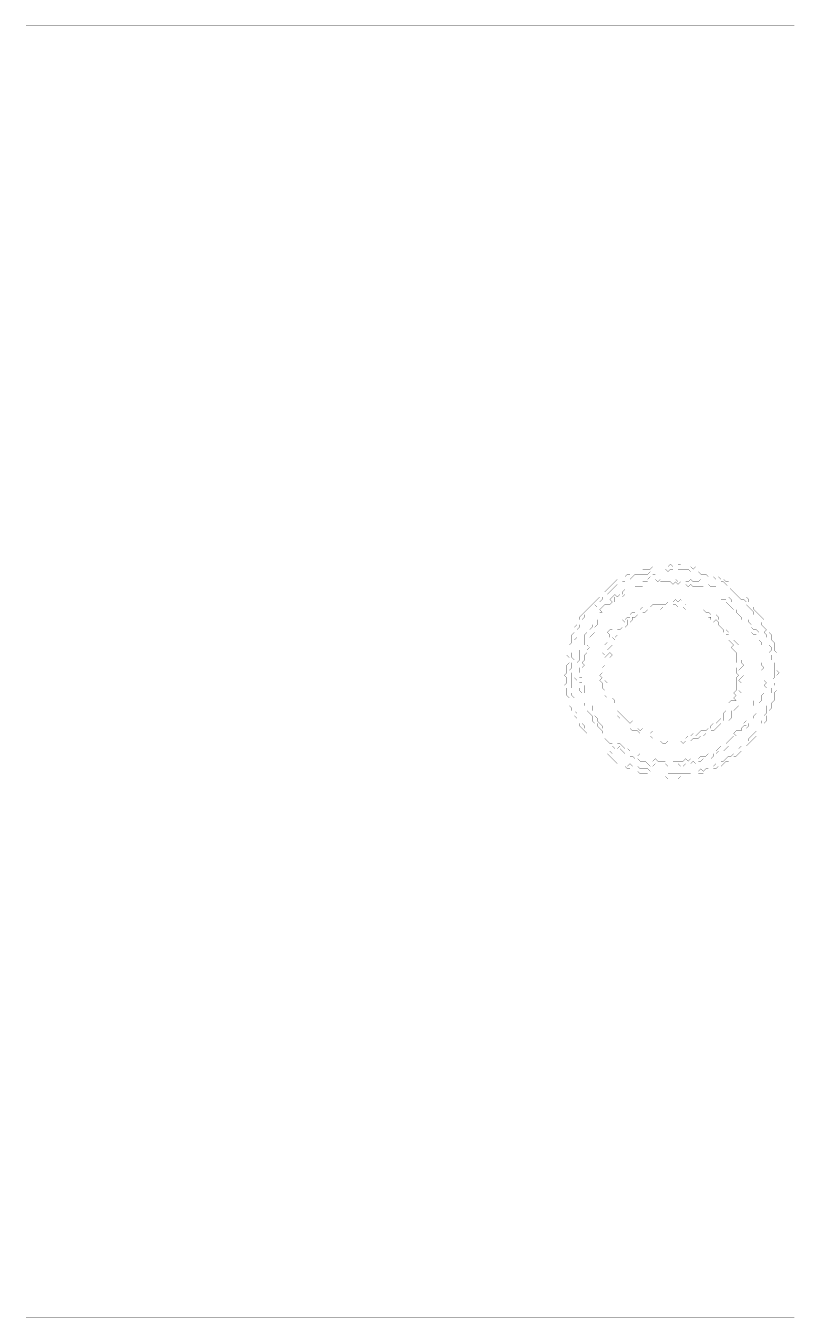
# Model space of a CAD drawing. Header units: metres. Extents: x 0 to 5016, y -5016 to 0.
# Drawn here: x 0 to 2976, y -5016 to 0 of the extents above; entities that cross this region are included whole.
import ezdxf

# ---------------------------------------------------------------- set-up
doc = ezdxf.new("R2010")
doc.units = ezdxf.units.M
for name, color, linetype in [('conductor', 1, 'Continuous'), ('dielectric', 8, 'Continuous'), ('substrate', 5, 'Continuous')]:
    doc.layers.add(name, color=color, linetype=linetype)

msp = doc.modelspace()

# ---------------------------------------------------------------- linework, layer by layer
at = {"layer": 'conductor', "const_width": 0.5}
for points in [[(2483.6, -2110.5), (2473.7, -2120.3), (2463.9, -2120.3), (2454.1, -2120.3), (2444.3, -2130.2), (2434.5, -2130.2), (2424.7, -2120.3), (2414.8, -2130.2), (2405, -2130.2), (2395.2, -2130.2), (2385.4, -2130.2), (2375.6, -2130.2), (2365.8, -2130.2), (2355.9, -2140), (2346.1, -2149.8), (2336.3, -2149.8), (2326.5, -2159.6), (2316.7, -2159.6), (2306.9, -2169.4), (2297, -2169.4), (2287.2, -2179.2), (2277.4, -2189.1), (2267.6, -2198.9), (2257.8, -2208.7), (2248, -2208.7), (2238.1, -2218.5), (2238.1, -2228.3), (2228.3, -2238.1), (2218.5, -2238.1), (2208.7, -2248), (2218.5, -2257.8), (2208.7, -2267.6), (2198.9, -2267.6), (2189.1, -2267.6), (2179.2, -2277.4), (2169.4, -2287.2), (2169.4, -2297), (2159.6, -2306.9), (2159.6, -2316.7), (2149.8, -2326.5), (2149.8, -2336.3), (2140, -2346.1), (2140, -2355.9), (2140, -2365.8), (2140, -2375.6), (2130.2, -2385.4), (2130.2, -2395.2), (2130.2, -2405), (2130.2, -2414.8), (2130.2, -2424.7), (2120.3, -2434.5), (2120.3, -2444.3), (2120.3, -2454.1), (2130.2, -2463.9), (2120.3, -2473.7), (2120.3, -2483.6), (2120.3, -2493.4), (2110.5, -2503.2), (2120.3, -2513), (2120.3, -2522.8), (2120.3, -2532.6), (2120.3, -2542.4), (2120.3, -2552.3), (2120.3, -2562.1), (2120.3, -2571.9), (2110.5, -2581.7), (2120.3, -2591.5), (2120.3, -2601.3), (2130.2, -2611.2), (2130.2, -2621), (2130.2, -2630.8), (2130.2, -2640.6), (2130.2, -2650.4), (2130.2, -2660.2), (2140, -2670.1), (2140, -2679.9), (2149.8, -2689.7), (2159.6, -2699.5), (2159.6, -2709.3), (2169.4, -2719.1), (2169.4, -2729), (2179.2, -2738.8), (2189.1, -2748.6), (2198.9, -2758.4), (2208.7, -2768.2), (2218.5, -2778), (2228.3, -2787.9), (2228.3, -2797.7), (2238.1, -2797.7), (2248, -2807.5), (2257.8, -2817.3), (2267.6, -2817.3), (2277.4, -2827.1), (2287.2, -2827.1), (2297, -2836.9), (2297, -2846.8), (2306.9, -2846.8), (2316.7, -2856.6), (2326.5, -2866.4), (2336.3, -2876.2), (2346.1, -2866.4), (2355.9, -2876.2), (2365.8, -2876.2), (2375.6, -2876.2), (2385.4, -2886), (2395.2, -2886), (2405, -2886), (2414.8, -2886), (2424.7, -2895.8), (2434.5, -2895.8), (2444.3, -2895.8), (2454.1, -2895.8), (2463.9, -2895.8), (2473.7, -2895.8), (2483.6, -2895.8), (2493.4, -2905.7), (2503.2, -2905.7), (2513, -2905.7), (2522.8, -2905.7), (2532.6, -2905.7), (2542.4, -2905.7), (2552.3, -2905.7), (2562.1, -2905.7), (2571.9, -2905.7), (2581.7, -2905.7), (2591.5, -2895.8), (2601.3, -2895.8), (2611.2, -2895.8), (2621, -2886), (2630.8, -2895.8), (2640.6, -2886), (2650.4, -2886), (2660.2, -2876.2), (2670.1, -2876.2), (2679.9, -2866.4), (2689.7, -2866.4), (2699.5, -2856.6), (2709.3, -2856.6), (2719.1, -2846.8), (2729, -2836.9), (2738.8, -2836.9), (2748.6, -2827.1), (2758.4, -2827.1), (2768.2, -2817.3), (2768.2, -2807.5), (2778, -2797.7), (2787.9, -2797.7), (2797.7, -2787.9), (2807.5, -2778), (2807.5, -2768.2), (2817.3, -2758.4), (2827.1, -2748.6), (2836.9, -2738.8), (2836.9, -2729), (2846.8, -2719.1), (2856.6, -2709.3), (2856.6, -2699.5), (2866.4, -2689.7), (2866.4, -2679.9), (2876.2, -2670.1), (2876.2, -2660.2), (2876.2, -2650.4), (2876.2, -2640.6), (2886, -2630.8), (2886, -2621), (2886, -2611.2), (2886, -2601.3), (2895.8, -2591.5), (2895.8, -2581.7), (2895.8, -2571.9), (2905.7, -2562.1), (2905.7, -2552.3), (2895.8, -2542.4), (2905.7, -2532.6), (2905.7, -2522.8), (2905.7, -2513), (2905.7, -2503.2), (2905.7, -2493.4), (2905.7, -2483.6), (2905.7, -2473.7), (2895.8, -2463.9), (2895.8, -2454.1), (2895.8, -2444.3), (2886, -2434.5), (2895.8, -2424.7), (2895.8, -2414.8), (2886, -2405), (2886, -2395.2), (2886, -2385.4), (2876.2, -2375.6), (2876.2, -2365.8), (2866.4, -2355.9), (2876.2, -2346.1), (2866.4, -2336.3), (2856.6, -2326.5), (2856.6, -2316.7), (2846.8, -2306.9), (2836.9, -2297), (2827.1, -2287.2), (2827.1, -2277.4), (2817.3, -2267.6), (2807.5, -2257.8), (2797.7, -2248), (2797.7, -2238.1), (2787.9, -2228.3), (2778, -2228.3), (2768.2, -2218.5), (2758.4, -2208.7), (2748.6, -2198.9), (2738.8, -2189.1), (2729, -2179.2), (2719.1, -2169.4), (2709.3, -2159.6), (2699.5, -2159.6), (2689.7, -2149.8), (2679.9, -2149.8), (2670.1, -2140), (2660.2, -2140), (2650.4, -2140), (2640.6, -2130.2), (2630.8, -2130.2), (2621, -2130.2), (2611.2, -2120.3), (2601.3, -2120.3), (2591.5, -2120.3), (2581.7, -2120.3), (2571.9, -2110.5), (2562.1, -2110.5), (2552.3, -2110.5), (2542.4, -2110.5), (2532.6, -2110.5), (2522.8, -2120.3), (2513, -2110.5), (2503.2, -2110.5), (2493.4, -2120.3)], [(2414.8, -2149.8), (2424.7, -2140), (2434.5, -2149.8), (2444.3, -2149.8), (2454.1, -2159.6), (2463.9, -2149.8), (2473.7, -2149.8), (2483.6, -2149.8), (2493.4, -2149.8), (2503.2, -2149.8), (2513, -2149.8), (2522.8, -2149.8), (2532.6, -2159.6), (2542.4, -2149.8), (2552.3, -2149.8), (2562.1, -2159.6), (2571.9, -2159.6), (2581.7, -2149.8), (2591.5, -2159.6), (2601.3, -2159.6), (2611.2, -2159.6), (2621, -2149.8), (2630.8, -2159.6), (2630.8, -2169.4), (2640.6, -2169.4), (2650.4, -2169.4), (2660.2, -2179.2), (2670.1, -2179.2), (2679.9, -2179.2), (2689.7, -2189.1), (2699.5, -2198.9), (2699.5, -2208.7), (2709.3, -2208.7), (2719.1, -2218.5), (2729, -2218.5), (2738.8, -2228.3), (2738.8, -2238.1), (2748.6, -2248), (2758.4, -2257.8), (2768.2, -2267.6), (2778, -2277.4), (2787.9, -2287.2), (2797.7, -2297), (2807.5, -2306.9), (2807.5, -2316.7), (2817.3, -2326.5), (2817.3, -2336.3), (2827.1, -2346.1), (2836.9, -2346.1), (2846.8, -2355.9), (2846.8, -2365.8), (2846.8, -2375.6), (2846.8, -2385.4), (2856.6, -2395.2), (2856.6, -2405), (2866.4, -2414.8), (2866.4, -2424.7), (2866.4, -2434.5), (2866.4, -2444.3), (2866.4, -2454.1), (2866.4, -2463.9), (2856.6, -2473.7), (2856.6, -2483.6), (2866.4, -2493.4), (2856.6, -2503.2), (2866.4, -2513), (2866.4, -2522.8), (2866.4, -2532.6), (2866.4, -2542.4), (2876.2, -2552.3), (2866.4, -2562.1), (2876.2, -2571.9), (2866.4, -2581.7), (2866.4, -2591.5), (2856.6, -2601.3), (2856.6, -2611.2), (2856.6, -2621), (2846.8, -2630.8), (2846.8, -2640.6), (2836.9, -2650.4), (2836.9, -2660.2), (2836.9, -2670.1), (2827.1, -2679.9), (2827.1, -2689.7), (2817.3, -2699.5), (2807.5, -2709.3), (2807.5, -2719.1), (2797.7, -2729), (2797.7, -2738.8), (2787.9, -2748.6), (2778, -2758.4), (2768.2, -2758.4), (2768.2, -2768.2), (2758.4, -2778), (2748.6, -2787.9), (2738.8, -2797.7), (2729, -2797.7), (2719.1, -2807.5), (2709.3, -2817.3), (2699.5, -2817.3), (2689.7, -2817.3), (2679.9, -2827.1), (2670.1, -2827.1), (2670.1, -2836.9), (2660.2, -2846.8), (2650.4, -2836.9), (2640.6, -2846.8), (2630.8, -2846.8), (2621, -2856.6), (2611.2, -2856.6), (2601.3, -2866.4), (2591.5, -2856.6), (2581.7, -2866.4), (2571.9, -2866.4), (2562.1, -2866.4), (2552.3, -2876.2), (2542.4, -2876.2), (2532.6, -2866.4), (2522.8, -2876.2), (2513, -2876.2), (2503.2, -2876.2), (2493.4, -2876.2), (2483.6, -2866.4), (2473.7, -2876.2), (2463.9, -2876.2), (2454.1, -2866.4), (2444.3, -2866.4), (2434.5, -2876.2), (2424.7, -2876.2), (2414.8, -2866.4), (2405, -2856.6), (2395.2, -2856.6), (2385.4, -2856.6), (2375.6, -2846.8), (2365.8, -2846.8), (2355.9, -2836.9), (2346.1, -2836.9), (2336.3, -2827.1), (2326.5, -2827.1), (2316.7, -2817.3), (2306.9, -2807.5), (2306.9, -2797.7), (2297, -2807.5), (2287.2, -2807.5), (2277.4, -2797.7), (2277.4, -2787.9), (2267.6, -2787.9), (2257.8, -2778), (2248, -2768.2), (2248, -2758.4), (2238.1, -2748.6), (2238.1, -2738.8), (2228.3, -2729), (2218.5, -2719.1), (2218.5, -2709.3), (2208.7, -2709.3), (2198.9, -2699.5), (2198.9, -2689.7), (2198.9, -2679.9), (2189.1, -2670.1), (2179.2, -2660.2), (2179.2, -2650.4), (2169.4, -2640.6), (2169.4, -2630.8), (2159.6, -2621), (2159.6, -2611.2), (2159.6, -2601.3), (2159.6, -2591.5), (2149.8, -2581.7), (2149.8, -2571.9), (2140, -2562.1), (2140, -2552.3), (2140, -2542.4), (2130.2, -2532.6), (2140, -2522.8), (2140, -2513), (2130.2, -2503.2), (2130.2, -2493.4), (2140, -2483.6), (2140, -2473.7), (2149.8, -2463.9), (2149.8, -2454.1), (2149.8, -2444.3), (2149.8, -2434.5), (2149.8, -2424.7), (2159.6, -2414.8), (2169.4, -2405), (2169.4, -2395.2), (2169.4, -2385.4), (2169.4, -2375.6), (2169.4, -2365.8), (2179.2, -2355.9), (2189.1, -2355.9), (2189.1, -2346.1), (2198.9, -2336.3), (2198.9, -2326.5), (2208.7, -2316.7), (2208.7, -2306.9), (2208.7, -2297), (2218.5, -2287.2), (2228.3, -2277.4), (2238.1, -2277.4), (2228.3, -2267.6), (2238.1, -2257.8), (2248, -2248), (2257.8, -2248), (2267.6, -2248), (2277.4, -2238.1), (2267.6, -2228.3), (2277.4, -2218.5), (2287.2, -2208.7), (2297, -2218.5), (2306.9, -2208.7), (2316.7, -2208.7), (2316.7, -2198.9), (2326.5, -2189.1), (2336.3, -2189.1), (2346.1, -2179.2), (2355.9, -2169.4), (2365.8, -2169.4), (2375.6, -2169.4), (2385.4, -2169.4), (2395.2, -2159.6), (2405, -2159.6), (2414.8, -2159.6)], [(2513, -2248), (2503.2, -2257.8), (2493.4, -2257.8), (2483.6, -2257.8), (2473.7, -2257.8), (2463.9, -2267.6), (2454.1, -2267.6), (2444.3, -2267.6), (2434.5, -2267.6), (2424.7, -2267.6), (2414.8, -2267.6), (2405, -2277.4), (2395.2, -2277.4), (2385.4, -2287.2), (2375.6, -2287.2), (2365.8, -2297), (2355.9, -2297), (2355.9, -2306.9), (2346.1, -2316.7), (2336.3, -2306.9), (2336.3, -2316.7), (2336.3, -2326.5), (2326.5, -2336.3), (2316.7, -2336.3), (2306.9, -2346.1), (2297, -2346.1), (2297, -2355.9), (2297, -2365.8), (2287.2, -2375.6), (2277.4, -2365.8), (2277.4, -2355.9), (2277.4, -2365.8), (2277.4, -2375.6), (2287.2, -2385.4), (2277.4, -2395.2), (2277.4, -2405), (2267.6, -2414.8), (2257.8, -2424.7), (2257.8, -2434.5), (2257.8, -2444.3), (2248, -2454.1), (2248, -2463.9), (2238.1, -2473.7), (2248, -2483.6), (2238.1, -2493.4), (2248, -2503.2), (2248, -2513), (2248, -2522.8), (2248, -2532.6), (2248, -2542.4), (2257.8, -2552.3), (2257.8, -2562.1), (2257.8, -2571.9), (2257.8, -2581.7), (2267.6, -2591.5), (2277.4, -2601.3), (2277.4, -2611.2), (2287.2, -2621), (2287.2, -2630.8), (2297, -2640.6), (2297, -2650.4), (2297, -2660.2), (2306.9, -2670.1), (2316.7, -2679.9), (2326.5, -2689.7), (2336.3, -2699.5), (2346.1, -2709.3), (2355.9, -2699.5), (2365.8, -2709.3), (2375.6, -2719.1), (2375.6, -2729), (2385.4, -2738.8), (2395.2, -2729), (2405, -2729), (2414.8, -2738.8), (2424.7, -2748.6), (2434.5, -2738.8), (2444.3, -2748.6), (2454.1, -2758.4), (2463.9, -2758.4), (2473.7, -2758.4), (2483.6, -2758.4), (2493.4, -2758.4), (2503.2, -2758.4), (2513, -2758.4), (2522.8, -2758.4), (2532.6, -2758.4), (2542.4, -2758.4), (2552.3, -2758.4), (2562.1, -2768.2), (2571.9, -2758.4), (2581.7, -2758.4), (2591.5, -2748.6), (2601.3, -2758.4), (2611.2, -2748.6), (2621, -2738.8), (2630.8, -2738.8), (2640.6, -2738.8), (2650.4, -2729), (2660.2, -2729), (2660.2, -2719.1), (2670.1, -2709.3), (2679.9, -2709.3), (2689.7, -2699.5), (2699.5, -2689.7), (2709.3, -2699.5), (2709.3, -2689.7), (2709.3, -2679.9), (2709.3, -2670.1), (2719.1, -2660.2), (2729, -2660.2), (2729, -2650.4), (2729, -2640.6), (2729, -2630.8), (2738.8, -2621), (2748.6, -2621), (2758.4, -2621), (2748.6, -2611.2), (2758.4, -2601.3), (2748.6, -2591.5), (2758.4, -2581.7), (2758.4, -2571.9), (2758.4, -2562.1), (2758.4, -2552.3), (2758.4, -2542.4), (2758.4, -2532.6), (2768.2, -2522.8), (2758.4, -2513), (2758.4, -2503.2), (2758.4, -2493.4), (2768.2, -2483.6), (2758.4, -2473.7), (2758.4, -2463.9), (2758.4, -2454.1), (2758.4, -2444.3), (2758.4, -2434.5), (2748.6, -2424.7), (2738.8, -2414.8), (2748.6, -2405), (2738.8, -2395.2), (2729, -2385.4), (2729, -2375.6), (2729, -2365.8), (2719.1, -2365.8), (2709.3, -2355.9), (2709.3, -2346.1), (2699.5, -2336.3), (2689.7, -2326.5), (2689.7, -2316.7), (2679.9, -2306.9), (2670.1, -2316.7), (2660.2, -2306.9), (2660.2, -2297), (2650.4, -2297), (2640.6, -2287.2), (2630.8, -2277.4), (2621, -2287.2), (2611.2, -2277.4), (2601.3, -2267.6), (2591.5, -2267.6), (2581.7, -2267.6), (2571.9, -2267.6), (2562.1, -2267.6), (2552.3, -2257.8), (2542.4, -2257.8), (2532.6, -2257.8), (2522.8, -2248)], [(2257.8, -2444.3), (2267.6, -2434.5), (2277.4, -2444.3), (2267.6, -2454.1)]]:
    msp.add_lwpolyline(points, close=True, dxfattribs=at)
at = {"layer": 'dielectric', "const_width": 0.5}
msp.add_lwpolyline([(2876.2, -2679.9)], close=True, dxfattribs=at)
at = {"layer": 'substrate', "const_width": 0.5}
msp.add_lwpolyline([(2984.2, 0), (2974.4, 0), (2964.6, 0), (2954.7, 0), (2944.9, 0), (2935.1, 0), (2925.3, 0), (2915.5, 0), (2905.7, 0), (2895.8, 0), (2886, 0), (2876.2, 0), (2866.4, 0), (2856.6, 0), (2846.8, 0), (2836.9, 0), (2827.1, 0), (2817.3, 0), (2807.5, 0), (2797.7, 0), (2787.9, 0), (2778, 0), (2768.2, 0), (2758.4, 0), (2748.6, 0), (2738.8, 0), (2729, 0), (2719.1, 0), (2709.3, 0), (2699.5, 0), (2689.7, 0), (2679.9, 0), (2670.1, 0), (2660.2, 0), (2650.4, 0), (2640.6, 0), (2630.8, 0), (2621, 0), (2611.2, 0), (2601.3, 0), (2591.5, 0), (2581.7, 0), (2571.9, 0), (2562.1, 0), (2552.3, 0), (2542.4, 0), (2532.6, 0), (2522.8, 0), (2513, 0), (2503.2, 0), (2493.4, 0), (2483.6, 0), (2473.7, 0), (2463.9, 0), (2454.1, 0), (2444.3, 0), (2434.5, 0), (2424.7, 0), (2414.8, 0), (2405, 0), (2395.2, 0), (2385.4, 0), (2375.6, 0), (2365.8, 0), (2355.9, 0), (2346.1, 0), (2336.3, 0), (2326.5, 0), (2316.7, 0), (2306.9, 0), (2297, 0), (2287.2, 0), (2277.4, 0), (2267.6, 0), (2257.8, 0), (2248, 0), (2238.1, 0), (2228.3, 0), (2218.5, 0), (2208.7, 0), (2198.9, 0), (2189.1, 0), (2179.2, 0), (2169.4, 0), (2159.6, 0), (2149.8, 0), (2140, 0), (2130.2, 0), (2120.3, 0), (2110.5, 0), (2100.7, 0), (2090.9, 0), (2081.1, 0), (2071.3, 0), (2061.4, 0), (2051.6, 0), (2041.8, 0), (2032, 0), (2022.2, 0), (2012.4, 0), (2002.5, 0), (1992.7, 0), (1982.9, 0), (1973.1, 0), (1963.3, 0), (1953.5, 0), (1943.6, 0), (1933.8, 0), (1924, 0), (1914.2, 0), (1904.4, 0), (1894.6, 0), (1884.8, 0), (1874.9, 0), (1865.1, 0), (1855.3, 0), (1845.5, 0), (1835.7, 0), (1825.9, 0), (1816, 0), (1806.2, 0), (1796.4, 0), (1786.6, 0), (1776.8, 0), (1767, 0), (1757.1, 0), (1747.3, 0), (1737.5, 0), (1727.7, 0), (1717.9, 0), (1708.1, 0), (1698.2, 0), (1688.4, 0), (1678.6, 0), (1668.8, 0), (1659, 0), (1649.2, 0), (1639.3, 0), (1629.5, 0), (1619.7, 0), (1609.9, 0), (1600.1, 0), (1590.3, 0), (1580.4, 0), (1570.6, 0), (1560.8, 0), (1551, 0), (1541.2, 0), (1531.4, 0), (1521.5, 0), (1511.7, 0), (1501.9, 0), (1492.1, 0), (1482.3, 0), (1472.5, 0), (1462.6, 0), (1452.8, 0), (1443, 0), (1433.2, 0), (1423.4, 0), (1413.6, 0), (1403.7, 0), (1393.9, 0), (1384.1, 0), (1374.3, 0), (1364.5, 0), (1354.7, 0), (1344.8, 0), (1335, 0), (1325.2, 0), (1315.4, 0), (1305.6, 0), (1295.8, 0), (1285.9, 0), (1276.1, 0), (1266.3, 0), (1256.5, 0), (1246.7, 0), (1236.9, 0), (1227.1, 0), (1217.2, 0), (1207.4, 0), (1197.6, 0), (1187.8, 0), (1178, 0), (1168.2, 0), (1158.3, 0), (1148.5, 0), (1138.7, 0), (1128.9, 0), (1119.1, 0), (1109.3, 0), (1099.4, 0), (1089.6, 0), (1079.8, 0), (1070, 0), (1060.2, 0), (1050.4, 0), (1040.5, 0), (1030.7, 0), (1020.9, 0), (1011.1, 0), (1001.3, 0), (991.5, 0), (981.6, 0), (971.8, 0), (962, 0), (952.2, 0), (942.4, 0), (932.6, 0), (922.7, 0), (912.9, 0), (903.1, 0), (893.3, 0), (883.5, 0), (873.7, 0), (863.8, 0), (854, 0), (844.2, 0), (834.4, 0), (824.6, 0), (814.8, 0), (804.9, 0), (795.1, 0), (785.3, 0), (775.5, 0), (765.7, 0), (755.9, 0), (746, 0), (736.2, 0), (726.4, 0), (716.6, 0), (706.8, 0), (697, 0), (687.1, 0), (677.3, 0), (667.5, 0), (657.7, 0), (647.9, 0), (638.1, 0), (628.2, 0), (618.4, 0), (608.6, 0), (598.8, 0), (589, 0), (579.2, 0), (569.4, 0), (559.5, 0), (549.7, 0), (539.9, 0), (530.1, 0), (520.3, 0), (510.5, 0), (500.6, 0), (490.8, 0), (481, 0), (471.2, 0), (461.4, 0), (451.6, 0), (441.7, 0), (431.9, 0), (422.1, 0), (412.3, 0), (402.5, 0), (392.7, 0), (382.8, 0), (373, 0), (363.2, 0), (353.4, 0), (343.6, 0), (333.8, 0), (323.9, 0), (314.1, 0), (304.3, 0), (294.5, 0), (284.7, 0), (274.9, 0), (265, 0), (255.2, 0), (245.4, 0), (235.6, 0), (225.8, 0), (216, 0), (206.1, 0), (196.3, 0), (186.5, 0), (176.7, 0), (166.9, 0), (157.1, 0), (147.2, 0), (137.4, 0), (127.6, 0), (117.8, 0), (108, 0), (98.2, 0), (88.3, 0), (78.5, 0), (68.7, 0), (58.9, 0), (49.1, 0), (39.3, 0), (29.4, 0), (19.6, 0), (9.8, 0), (0, 0), (0, -9.8), (0, -19.6), (0, -29.4), (0, -39.3), (0, -49.1), (0, -58.9), (0, -68.7), (0, -78.5), (0, -88.3), (0, -98.2), (0, -108), (0, -117.8), (0, -127.6), (0, -137.4), (0, -147.2), (0, -157.1), (0, -166.9), (0, -176.7), (0, -186.5), (0, -196.3), (0, -206.1), (0, -216), (0, -225.8), (0, -235.6), (0, -245.4), (0, -255.2), (0, -265), (0, -274.9), (0, -284.7), (0, -294.5), (0, -304.3), (0, -314.1), (0, -323.9), (0, -333.8), (0, -343.6), (0, -353.4), (0, -363.2), (0, -373), (0, -382.8), (0, -392.7), (0, -402.5), (0, -412.3), (0, -422.1), (0, -431.9), (0, -441.7), (0, -451.6), (0, -461.4), (0, -471.2), (0, -481), (0, -490.8), (0, -500.6), (0, -510.5), (0, -520.3), (0, -530.1), (0, -539.9), (0, -549.7), (0, -559.5), (0, -569.4), (0, -579.2), (0, -589), (0, -598.8), (0, -608.6), (0, -618.4), (0, -628.2), (0, -638.1), (0, -647.9), (0, -657.7), (0, -667.5), (0, -677.3), (0, -687.1), (0, -697), (0, -706.8), (0, -716.6), (0, -726.4), (0, -736.2), (0, -746), (0, -755.9), (0, -765.7), (0, -775.5), (0, -785.3), (0, -795.1), (0, -804.9), (0, -814.8), (0, -824.6), (0, -834.4), (0, -844.2), (0, -854), (0, -863.8), (0, -873.7), (0, -883.5), (0, -893.3), (0, -903.1), (0, -912.9), (0, -922.7), (0, -932.6), (0, -942.4), (0, -952.2), (0, -962), (0, -971.8), (0, -981.6), (0, -991.5), (0, -1001.3), (0, -1011.1), (0, -1020.9), (0, -1030.7), (0, -1040.5), (0, -1050.4), (0, -1060.2), (0, -1070), (0, -1079.8), (0, -1089.6), (0, -1099.4), (0, -1109.3), (0, -1119.1), (0, -1128.9), (0, -1138.7), (0, -1148.5), (0, -1158.3), (0, -1168.2), (0, -1178), (0, -1187.8), (0, -1197.6), (0, -1207.4), (0, -1217.2), (0, -1227.1), (0, -1236.9), (0, -1246.7), (0, -1256.5), (0, -1266.3), (0, -1276.1), (0, -1285.9), (0, -1295.8), (0, -1305.6), (0, -1315.4), (0, -1325.2), (0, -1335), (0, -1344.8), (0, -1354.7), (0, -1364.5), (0, -1374.3), (0, -1384.1), (0, -1393.9), (0, -1403.7), (0, -1413.6), (0, -1423.4), (0, -1433.2), (0, -1443), (0, -1452.8), (0, -1462.6), (0, -1472.5), (0, -1482.3), (0, -1492.1), (0, -1501.9), (0, -1511.7), (0, -1521.5), (0, -1531.4), (0, -1541.2), (0, -1551), (0, -1560.8), (0, -1570.6), (0, -1580.4), (0, -1590.3), (0, -1600.1), (0, -1609.9), (0, -1619.7), (0, -1629.5), (0, -1639.3), (0, -1649.2), (0, -1659), (0, -1668.8), (0, -1678.6), (0, -1688.4), (0, -1698.2), (0, -1708.1), (0, -1717.9), (0, -1727.7), (0, -1737.5), (0, -1747.3), (0, -1757.1), (0, -1767), (0, -1776.8), (0, -1786.6), (0, -1796.4), (0, -1806.2), (0, -1816), (0, -1825.9), (0, -1835.7), (0, -1845.5), (0, -1855.3), (0, -1865.1), (0, -1874.9), (0, -1884.8), (0, -1894.6), (0, -1904.4), (0, -1914.2), (0, -1924), (0, -1933.8), (0, -1943.6), (0, -1953.5), (0, -1963.3), (0, -1973.1), (0, -1982.9), (0, -1992.7), (0, -2002.5), (0, -2012.4), (0, -2022.2), (0, -2032), (0, -2041.8), (0, -2051.6), (0, -2061.4), (0, -2071.3), (0, -2081.1), (0, -2090.9), (0, -2100.7), (0, -2110.5), (0, -2120.3), (0, -2130.2), (0, -2140), (0, -2149.8), (0, -2159.6), (0, -2169.4), (0, -2179.2), (0, -2189.1), (0, -2198.9), (0, -2208.7), (0, -2218.5), (0, -2228.3), (0, -2238.1), (0, -2248), (0, -2257.8), (0, -2267.6), (0, -2277.4), (0, -2287.2), (0, -2297), (0, -2306.9), (0, -2316.7), (0, -2326.5), (0, -2336.3), (0, -2346.1), (0, -2355.9), (0, -2365.8), (0, -2375.6), (0, -2385.4), (0, -2395.2), (0, -2405), (0, -2414.8), (0, -2424.7), (0, -2434.5), (0, -2444.3), (0, -2454.1), (0, -2463.9), (0, -2473.7), (0, -2483.6), (0, -2493.4), (0, -2503.2), (0, -2513), (0, -2522.8), (0, -2532.6), (0, -2542.4), (0, -2552.3), (0, -2562.1), (0, -2571.9), (0, -2581.7), (0, -2591.5), (0, -2601.3), (0, -2611.2), (0, -2621), (0, -2630.8), (0, -2640.6), (0, -2650.4), (0, -2660.2), (0, -2670.1), (0, -2679.9), (0, -2689.7), (0, -2699.5), (0, -2709.3), (0, -2719.1), (0, -2729), (0, -2738.8), (0, -2748.6), (0, -2758.4), (0, -2768.2), (0, -2778), (0, -2787.9), (0, -2797.7), (0, -2807.5), (0, -2817.3), (0, -2827.1), (0, -2836.9), (0, -2846.8), (0, -2856.6), (0, -2866.4), (0, -2876.2), (0, -2886), (0, -2895.8), (0, -2905.7), (0, -2915.5), (0, -2925.3), (0, -2935.1), (0, -2944.9), (0, -2954.7), (0, -2964.6), (0, -2974.4), (0, -2984.2), (0, -2994), (0, -3003.8), (0, -3013.6), (0, -3023.5), (0, -3033.3), (0, -3043.1), (0, -3052.9), (0, -3062.7), (0, -3072.5), (0, -3082.4), (0, -3092.2), (0, -3102), (0, -3111.8), (0, -3121.6), (0, -3131.4), (0, -3141.2), (0, -3151.1), (0, -3160.9), (0, -3170.7), (0, -3180.5), (0, -3190.3), (0, -3200.1), (0, -3210), (0, -3219.8), (0, -3229.6), (0, -3239.4), (0, -3249.2), (0, -3259), (0, -3268.9), (0, -3278.7), (0, -3288.5), (0, -3298.3), (0, -3308.1), (0, -3317.9), (0, -3327.8), (0, -3337.6), (0, -3347.4), (0, -3357.2), (0, -3367), (0, -3376.8), (0, -3386.7), (0, -3396.5), (0, -3406.3), (0, -3416.1), (0, -3425.9), (0, -3435.7), (0, -3445.6), (0, -3455.4), (0, -3465.2), (0, -3475), (0, -3484.8), (0, -3494.6), (0, -3504.5), (0, -3514.3), (0, -3524.1), (0, -3533.9), (0, -3543.7), (0, -3553.5), (0, -3563.4), (0, -3573.2), (0, -3583), (0, -3592.8), (0, -3602.6), (0, -3612.4), (0, -3622.3), (0, -3632.1), (0, -3641.9), (0, -3651.7), (0, -3661.5), (0, -3671.3), (0, -3681.2), (0, -3691), (0, -3700.8), (0, -3710.6), (0, -3720.4), (0, -3730.2), (0, -3740.1), (0, -3749.9), (0, -3759.7), (0, -3769.5), (0, -3779.3), (0, -3789.1), (0, -3798.9), (0, -3808.8), (0, -3818.6), (0, -3828.4), (0, -3838.2), (0, -3848), (0, -3857.8), (0, -3867.7), (0, -3877.5), (0, -3887.3), (0, -3897.1), (0, -3906.9), (0, -3916.7), (0, -3926.6), (0, -3936.4), (0, -3946.2), (0, -3956), (0, -3965.8), (0, -3975.6), (0, -3985.5), (0, -3995.3), (0, -4005.1), (0, -4014.9), (0, -4024.7), (0, -4034.5), (0, -4044.4), (0, -4054.2), (0, -4064), (0, -4073.8), (0, -4083.6), (0, -4093.4), (0, -4103.3), (0, -4113.1), (0, -4122.9), (0, -4132.7), (0, -4142.5), (0, -4152.3), (0, -4162.2), (0, -4172), (0, -4181.8), (0, -4191.6), (0, -4201.4), (0, -4211.2), (0, -4221.1), (0, -4230.9), (0, -4240.7), (0, -4250.5), (0, -4260.3), (0, -4270.1), (0, -4280), (0, -4289.8), (0, -4299.6), (0, -4309.4), (0, -4319.2), (0, -4329), (0, -4338.9), (0, -4348.7), (0, -4358.5), (0, -4368.3), (0, -4378.1), (0, -4387.9), (0, -4397.8), (0, -4407.6), (0, -4417.4), (0, -4427.2), (0, -4437), (0, -4446.8), (0, -4456.6), (0, -4466.5), (0, -4476.3), (0, -4486.1), (0, -4495.9), (0, -4505.7), (0, -4515.5), (0, -4525.4), (0, -4535.2), (0, -4545), (0, -4554.8), (0, -4564.6), (0, -4574.4), (0, -4584.3), (0, -4594.1), (0, -4603.9), (0, -4613.7), (0, -4623.5), (0, -4633.3), (0, -4643.2), (0, -4653), (0, -4662.8), (0, -4672.6), (0, -4682.4), (0, -4692.2), (0, -4702.1), (0, -4711.9), (0, -4721.7), (0, -4731.5), (0, -4741.3), (0, -4751.1), (0, -4761), (0, -4770.8), (0, -4780.6), (0, -4790.4), (0, -4800.2), (0, -4810), (0, -4819.9), (0, -4829.7), (0, -4839.5), (0, -4849.3), (0, -4859.1), (0, -4868.9), (0, -4878.8), (0, -4888.6), (0, -4898.4), (0, -4908.2), (0, -4918), (0, -4927.8), (0, -4937.7), (0, -4947.5), (0, -4957.3), (0, -4967.1), (0, -4976.9), (0, -4986.7), (0, -4996.6), (0, -5006.4), (0, -5016.2), (9.8, -5016.2), (19.6, -5016.2), (29.4, -5016.2), (39.3, -5016.2), (49.1, -5016.2), (58.9, -5016.2), (68.7, -5016.2), (78.5, -5016.2), (88.3, -5016.2), (98.2, -5016.2), (108, -5016.2), (117.8, -5016.2), (127.6, -5016.2), (137.4, -5016.2), (147.2, -5016.2), (157.1, -5016.2), (166.9, -5016.2), (176.7, -5016.2), (186.5, -5016.2), (196.3, -5016.2), (206.1, -5016.2), (216, -5016.2), (225.8, -5016.2), (235.6, -5016.2), (245.4, -5016.2), (255.2, -5016.2), (265, -5016.2), (274.9, -5016.2), (284.7, -5016.2), (294.5, -5016.2), (304.3, -5016.2), (314.1, -5016.2), (323.9, -5016.2), (333.8, -5016.2), (343.6, -5016.2), (353.4, -5016.2), (363.2, -5016.2), (373, -5016.2), (382.8, -5016.2), (392.7, -5016.2), (402.5, -5016.2), (412.3, -5016.2), (422.1, -5016.2), (431.9, -5016.2), (441.7, -5016.2), (451.6, -5016.2), (461.4, -5016.2), (471.2, -5016.2), (481, -5016.2), (490.8, -5016.2), (500.6, -5016.2), (510.5, -5016.2), (520.3, -5016.2), (530.1, -5016.2), (539.9, -5016.2), (549.7, -5016.2), (559.5, -5016.2), (569.4, -5016.2), (579.2, -5016.2), (589, -5016.2), (598.8, -5016.2), (608.6, -5016.2), (618.4, -5016.2), (628.2, -5016.2), (638.1, -5016.2), (647.9, -5016.2), (657.7, -5016.2), (667.5, -5016.2), (677.3, -5016.2), (687.1, -5016.2), (697, -5016.2), (706.8, -5016.2), (716.6, -5016.2), (726.4, -5016.2), (736.2, -5016.2), (746, -5016.2), (755.9, -5016.2), (765.7, -5016.2), (775.5, -5016.2), (785.3, -5016.2), (795.1, -5016.2), (804.9, -5016.2), (814.8, -5016.2), (824.6, -5016.2), (834.4, -5016.2), (844.2, -5016.2), (854, -5016.2), (863.8, -5016.2), (873.7, -5016.2), (883.5, -5016.2), (893.3, -5016.2), (903.1, -5016.2), (912.9, -5016.2), (922.7, -5016.2), (932.6, -5016.2), (942.4, -5016.2), (952.2, -5016.2), (962, -5016.2), (971.8, -5016.2), (981.6, -5016.2), (991.5, -5016.2), (1001.3, -5016.2), (1011.1, -5016.2), (1020.9, -5016.2), (1030.7, -5016.2), (1040.5, -5016.2), (1050.4, -5016.2), (1060.2, -5016.2), (1070, -5016.2), (1079.8, -5016.2), (1089.6, -5016.2), (1099.4, -5016.2), (1109.3, -5016.2), (1119.1, -5016.2), (1128.9, -5016.2), (1138.7, -5016.2), (1148.5, -5016.2), (1158.3, -5016.2), (1168.2, -5016.2), (1178, -5016.2), (1187.8, -5016.2), (1197.6, -5016.2), (1207.4, -5016.2), (1217.2, -5016.2), (1227.1, -5016.2), (1236.9, -5016.2), (1246.7, -5016.2), (1256.5, -5016.2), (1266.3, -5016.2), (1276.1, -5016.2), (1285.9, -5016.2), (1295.8, -5016.2), (1305.6, -5016.2), (1315.4, -5016.2), (1325.2, -5016.2), (1335, -5016.2), (1344.8, -5016.2), (1354.7, -5016.2), (1364.5, -5016.2), (1374.3, -5016.2), (1384.1, -5016.2), (1393.9, -5016.2), (1403.7, -5016.2), (1413.6, -5016.2), (1423.4, -5016.2), (1433.2, -5016.2), (1443, -5016.2), (1452.8, -5016.2), (1462.6, -5016.2), (1472.5, -5016.2), (1482.3, -5016.2), (1492.1, -5016.2), (1501.9, -5016.2), (1511.7, -5016.2), (1521.5, -5016.2), (1531.4, -5016.2), (1541.2, -5016.2), (1551, -5016.2), (1560.8, -5016.2), (1570.6, -5016.2), (1580.4, -5016.2), (1590.3, -5016.2), (1600.1, -5016.2), (1609.9, -5016.2), (1619.7, -5016.2), (1629.5, -5016.2), (1639.3, -5016.2), (1649.2, -5016.2), (1659, -5016.2), (1668.8, -5016.2), (1678.6, -5016.2), (1688.4, -5016.2), (1698.2, -5016.2), (1708.1, -5016.2), (1717.9, -5016.2), (1727.7, -5016.2), (1737.5, -5016.2), (1747.3, -5016.2), (1757.1, -5016.2), (1767, -5016.2), (1776.8, -5016.2), (1786.6, -5016.2), (1796.4, -5016.2), (1806.2, -5016.2), (1816, -5016.2), (1825.9, -5016.2), (1835.7, -5016.2), (1845.5, -5016.2), (1855.3, -5016.2), (1865.1, -5016.2), (1874.9, -5016.2), (1884.8, -5016.2), (1894.6, -5016.2), (1904.4, -5016.2), (1914.2, -5016.2), (1924, -5016.2), (1933.8, -5016.2), (1943.6, -5016.2), (1953.5, -5016.2), (1963.3, -5016.2), (1973.1, -5016.2), (1982.9, -5016.2), (1992.7, -5016.2), (2002.5, -5016.2), (2012.4, -5016.2), (2022.2, -5016.2), (2032, -5016.2), (2041.8, -5016.2), (2051.6, -5016.2), (2061.4, -5016.2), (2071.3, -5016.2), (2081.1, -5016.2), (2090.9, -5016.2), (2100.7, -5016.2), (2110.5, -5016.2), (2120.3, -5016.2), (2130.2, -5016.2), (2140, -5016.2), (2149.8, -5016.2), (2159.6, -5016.2), (2169.4, -5016.2), (2179.2, -5016.2), (2189.1, -5016.2), (2198.9, -5016.2), (2208.7, -5016.2), (2218.5, -5016.2), (2228.3, -5016.2), (2238.1, -5016.2), (2248, -5016.2), (2257.8, -5016.2), (2267.6, -5016.2), (2277.4, -5016.2), (2287.2, -5016.2), (2297, -5016.2), (2306.9, -5016.2), (2316.7, -5016.2), (2326.5, -5016.2), (2336.3, -5016.2), (2346.1, -5016.2), (2355.9, -5016.2), (2365.8, -5016.2), (2375.6, -5016.2), (2385.4, -5016.2), (2395.2, -5016.2), (2405, -5016.2), (2414.8, -5016.2), (2424.7, -5016.2), (2434.5, -5016.2), (2444.3, -5016.2), (2454.1, -5016.2), (2463.9, -5016.2), (2473.7, -5016.2), (2483.6, -5016.2), (2493.4, -5016.2), (2503.2, -5016.2), (2513, -5016.2), (2522.8, -5016.2), (2532.6, -5016.2), (2542.4, -5016.2), (2552.3, -5016.2), (2562.1, -5016.2), (2571.9, -5016.2), (2581.7, -5016.2), (2591.5, -5016.2), (2601.3, -5016.2), (2611.2, -5016.2), (2621, -5016.2), (2630.8, -5016.2), (2640.6, -5016.2), (2650.4, -5016.2), (2660.2, -5016.2), (2670.1, -5016.2), (2679.9, -5016.2), (2689.7, -5016.2), (2699.5, -5016.2), (2709.3, -5016.2), (2719.1, -5016.2), (2729, -5016.2), (2738.8, -5016.2), (2748.6, -5016.2), (2758.4, -5016.2), (2768.2, -5016.2), (2778, -5016.2), (2787.9, -5016.2), (2797.7, -5016.2), (2807.5, -5016.2), (2817.3, -5016.2), (2827.1, -5016.2), (2836.9, -5016.2), (2846.8, -5016.2), (2856.6, -5016.2), (2866.4, -5016.2), (2876.2, -5016.2), (2886, -5016.2), (2895.8, -5016.2), (2905.7, -5016.2), (2915.5, -5016.2), (2925.3, -5016.2), (2935.1, -5016.2), (2944.9, -5016.2), (2954.7, -5016.2), (2964.6, -5016.2), (2974.4, -5016.2), (2984.2, -5016.2)], dxfattribs=at)
for points in [[(2493.4, -2100.7), (2503.2, -2090.9), (2513, -2100.7), (2522.8, -2100.7), (2532.6, -2090.9), (2542.4, -2090.9), (2552.3, -2100.7), (2562.1, -2100.7), (2571.9, -2100.7), (2581.7, -2100.7), (2591.5, -2110.5), (2601.3, -2100.7), (2611.2, -2110.5), (2621, -2120.3), (2630.8, -2110.5), (2640.6, -2120.3), (2650.4, -2120.3), (2660.2, -2120.3), (2670.1, -2130.2), (2679.9, -2140), (2689.7, -2140), (2699.5, -2149.8), (2709.3, -2149.8), (2719.1, -2159.6), (2729, -2159.6), (2738.8, -2169.4), (2748.6, -2179.2), (2758.4, -2189.1), (2768.2, -2198.9), (2778, -2208.7), (2787.9, -2218.5), (2797.7, -2218.5), (2807.5, -2228.3), (2807.5, -2238.1), (2817.3, -2248), (2827.1, -2257.8), (2827.1, -2267.6), (2836.9, -2277.4), (2846.8, -2287.2), (2856.6, -2297), (2866.4, -2306.9), (2866.4, -2316.7), (2866.4, -2326.5), (2876.2, -2336.3), (2886, -2346.1), (2886, -2355.9), (2895.8, -2365.8), (2895.8, -2375.6), (2895.8, -2385.4), (2905.7, -2395.2), (2905.7, -2405), (2905.7, -2414.8), (2905.7, -2424.7), (2915.5, -2434.5), (2915.5, -2444.3), (2915.5, -2454.1), (2915.5, -2463.9), (2915.5, -2473.7), (2915.5, -2483.6), (2915.5, -2493.4), (2915.5, -2503.2), (2925.3, -2513), (2915.5, -2522.8), (2915.5, -2532.6), (2915.5, -2542.4), (2915.5, -2552.3), (2915.5, -2562.1), (2915.5, -2571.9), (2915.5, -2581.7), (2905.7, -2591.5), (2905.7, -2601.3), (2905.7, -2611.2), (2905.7, -2621), (2895.8, -2630.8), (2895.8, -2640.6), (2895.8, -2650.4), (2886, -2660.2), (2886, -2670.1), (2876.2, -2679.9), (2876.2, -2689.7), (2876.2, -2699.5), (2866.4, -2709.3), (2866.4, -2719.1), (2856.6, -2729), (2846.8, -2738.8), (2836.9, -2748.6), (2836.9, -2758.4), (2827.1, -2768.2), (2817.3, -2778), (2807.5, -2787.9), (2797.7, -2797.7), (2797.7, -2807.5), (2787.9, -2817.3), (2778, -2817.3), (2768.2, -2827.1), (2758.4, -2836.9), (2748.6, -2836.9), (2738.8, -2846.8), (2729, -2856.6), (2719.1, -2856.6), (2709.3, -2866.4), (2699.5, -2876.2), (2689.7, -2876.2), (2679.9, -2886), (2670.1, -2886), (2660.2, -2895.8), (2650.4, -2895.8), (2640.6, -2895.8), (2630.8, -2905.7), (2621, -2905.7), (2611.2, -2905.7), (2601.3, -2915.5), (2591.5, -2915.5), (2581.7, -2915.5), (2571.9, -2915.5), (2562.1, -2915.5), (2552.3, -2915.5), (2542.4, -2915.5), (2532.6, -2925.3), (2522.8, -2915.5), (2513, -2925.3), (2503.2, -2915.5), (2493.4, -2925.3), (2483.6, -2915.5), (2473.7, -2915.5), (2463.9, -2915.5), (2454.1, -2915.5), (2444.3, -2915.5), (2434.5, -2915.5), (2424.7, -2915.5), (2414.8, -2905.7), (2405, -2905.7), (2395.2, -2905.7), (2385.4, -2905.7), (2375.6, -2895.8), (2365.8, -2895.8), (2355.9, -2895.8), (2346.1, -2886), (2336.3, -2886), (2326.5, -2876.2), (2316.7, -2876.2), (2306.9, -2866.4), (2297, -2866.4), (2287.2, -2856.6), (2277.4, -2846.8), (2267.6, -2836.9), (2257.8, -2827.1), (2248, -2827.1), (2238.1, -2817.3), (2228.3, -2807.5), (2218.5, -2797.7), (2208.7, -2787.9), (2198.9, -2778), (2189.1, -2768.2), (2179.2, -2758.4), (2179.2, -2748.6), (2169.4, -2738.8), (2159.6, -2729), (2149.8, -2719.1), (2149.8, -2709.3), (2140, -2699.5), (2140, -2689.7), (2130.2, -2679.9), (2130.2, -2670.1), (2120.3, -2660.2), (2120.3, -2650.4), (2110.5, -2640.6), (2110.5, -2630.8), (2110.5, -2621), (2110.5, -2611.2), (2100.7, -2601.3), (2100.7, -2591.5), (2100.7, -2581.7), (2100.7, -2571.9), (2090.9, -2562.1), (2100.7, -2552.3), (2100.7, -2542.4), (2100.7, -2532.6), (2090.9, -2522.8), (2100.7, -2513), (2100.7, -2503.2), (2100.7, -2493.4), (2100.7, -2483.6), (2110.5, -2473.7), (2110.5, -2463.9), (2110.5, -2454.1), (2100.7, -2444.3), (2110.5, -2434.5), (2110.5, -2424.7), (2110.5, -2414.8), (2110.5, -2405), (2120.3, -2395.2), (2120.3, -2385.4), (2120.3, -2375.6), (2120.3, -2365.8), (2130.2, -2355.9), (2130.2, -2346.1), (2130.2, -2336.3), (2140, -2326.5), (2140, -2316.7), (2149.8, -2306.9), (2149.8, -2297), (2159.6, -2287.2), (2169.4, -2277.4), (2179.2, -2267.6), (2189.1, -2257.8), (2198.9, -2248), (2208.7, -2238.1), (2218.5, -2228.3), (2228.3, -2218.5), (2228.3, -2208.7), (2238.1, -2198.9), (2248, -2198.9), (2257.8, -2189.1), (2267.6, -2179.2), (2277.4, -2169.4), (2287.2, -2159.6), (2297, -2149.8), (2306.9, -2149.8), (2316.7, -2140), (2326.5, -2140), (2336.3, -2130.2), (2346.1, -2130.2), (2355.9, -2120.3), (2365.8, -2120.3), (2375.6, -2120.3), (2385.4, -2120.3), (2395.2, -2110.5), (2405, -2110.5), (2414.8, -2110.5), (2424.7, -2110.5), (2434.5, -2100.7), (2444.3, -2110.5), (2454.1, -2100.7), (2463.9, -2100.7), (2473.7, -2100.7), (2483.6, -2100.7)], [(2463.9, -2159.6), (2454.1, -2169.4), (2444.3, -2169.4), (2434.5, -2169.4), (2424.7, -2169.4), (2414.8, -2169.4), (2405, -2169.4), (2395.2, -2179.2), (2385.4, -2179.2), (2375.6, -2179.2), (2365.8, -2179.2), (2365.8, -2189.1), (2355.9, -2198.9), (2346.1, -2208.7), (2336.3, -2208.7), (2326.5, -2208.7), (2316.7, -2218.5), (2306.9, -2218.5), (2297, -2228.3), (2287.2, -2218.5), (2287.2, -2228.3), (2287.2, -2238.1), (2277.4, -2248), (2267.6, -2257.8), (2257.8, -2257.8), (2257.8, -2267.6), (2248, -2277.4), (2238.1, -2287.2), (2228.3, -2297), (2218.5, -2306.9), (2218.5, -2316.7), (2218.5, -2326.5), (2208.7, -2336.3), (2208.7, -2346.1), (2208.7, -2355.9), (2198.9, -2365.8), (2189.1, -2375.6), (2189.1, -2385.4), (2179.2, -2395.2), (2179.2, -2405), (2189.1, -2414.8), (2179.2, -2424.7), (2169.4, -2424.7), (2179.2, -2434.5), (2169.4, -2444.3), (2169.4, -2454.1), (2169.4, -2463.9), (2159.6, -2473.7), (2149.8, -2473.7), (2159.6, -2473.7), (2169.4, -2483.6), (2159.6, -2493.4), (2149.8, -2493.4), (2149.8, -2503.2), (2149.8, -2513), (2159.6, -2513), (2169.4, -2522.8), (2159.6, -2532.6), (2149.8, -2532.6), (2159.6, -2532.6), (2169.4, -2542.4), (2159.6, -2552.3), (2149.8, -2552.3), (2159.6, -2552.3), (2169.4, -2562.1), (2169.4, -2571.9), (2169.4, -2581.7), (2169.4, -2591.5), (2179.2, -2601.3), (2179.2, -2611.2), (2179.2, -2621), (2179.2, -2630.8), (2189.1, -2630.8), (2198.9, -2640.6), (2198.9, -2650.4), (2198.9, -2660.2), (2208.7, -2670.1), (2208.7, -2679.9), (2218.5, -2689.7), (2218.5, -2699.5), (2228.3, -2709.3), (2238.1, -2719.1), (2238.1, -2729), (2248, -2738.8), (2257.8, -2748.6), (2267.6, -2758.4), (2277.4, -2768.2), (2287.2, -2778), (2297, -2787.9), (2306.9, -2787.9), (2316.7, -2797.7), (2326.5, -2807.5), (2336.3, -2807.5), (2346.1, -2817.3), (2355.9, -2817.3), (2365.8, -2827.1), (2375.6, -2836.9), (2385.4, -2827.1), (2395.2, -2836.9), (2405, -2846.8), (2414.8, -2846.8), (2424.7, -2846.8), (2434.5, -2856.6), (2444.3, -2846.8), (2454.1, -2856.6), (2463.9, -2856.6), (2473.7, -2856.6), (2483.6, -2856.6), (2493.4, -2866.4), (2503.2, -2866.4), (2513, -2856.6), (2522.8, -2856.6), (2532.6, -2856.6), (2542.4, -2856.6), (2552.3, -2856.6), (2562.1, -2846.8), (2571.9, -2856.6), (2581.7, -2846.8), (2591.5, -2846.8), (2601.3, -2846.8), (2611.2, -2846.8), (2621, -2836.9), (2630.8, -2836.9), (2640.6, -2836.9), (2650.4, -2827.1), (2660.2, -2827.1), (2670.1, -2817.3), (2679.9, -2817.3), (2689.7, -2807.5), (2699.5, -2797.7), (2709.3, -2797.7), (2719.1, -2797.7), (2719.1, -2787.9), (2729, -2778), (2738.8, -2768.2), (2748.6, -2758.4), (2758.4, -2758.4), (2748.6, -2748.6), (2758.4, -2738.8), (2768.2, -2738.8), (2778, -2738.8), (2778, -2729), (2787.9, -2719.1), (2797.7, -2719.1), (2787.9, -2709.3), (2797.7, -2699.5), (2797.7, -2689.7), (2807.5, -2679.9), (2817.3, -2670.1), (2817.3, -2660.2), (2817.3, -2650.4), (2827.1, -2640.6), (2827.1, -2630.8), (2827.1, -2621), (2836.9, -2611.2), (2846.8, -2601.3), (2846.8, -2591.5), (2846.8, -2581.7), (2846.8, -2571.9), (2846.8, -2562.1), (2846.8, -2552.3), (2846.8, -2542.4), (2846.8, -2532.6), (2846.8, -2522.8), (2846.8, -2513), (2846.8, -2503.2), (2846.8, -2493.4), (2846.8, -2483.6), (2846.8, -2473.7), (2846.8, -2463.9), (2846.8, -2454.1), (2846.8, -2444.3), (2846.8, -2434.5), (2846.8, -2424.7), (2846.8, -2414.8), (2846.8, -2405), (2846.8, -2395.2), (2836.9, -2385.4), (2836.9, -2375.6), (2836.9, -2365.8), (2827.1, -2365.8), (2817.3, -2355.9), (2817.3, -2346.1), (2807.5, -2336.3), (2797.7, -2326.5), (2787.9, -2316.7), (2778, -2306.9), (2778, -2297), (2768.2, -2287.2), (2758.4, -2277.4), (2758.4, -2267.6), (2748.6, -2267.6), (2738.8, -2257.8), (2729, -2248), (2719.1, -2238.1), (2719.1, -2228.3), (2709.3, -2228.3), (2699.5, -2228.3), (2689.7, -2218.5), (2679.9, -2208.7), (2679.9, -2198.9), (2670.1, -2198.9), (2660.2, -2189.1), (2650.4, -2189.1), (2640.6, -2189.1), (2630.8, -2179.2), (2621, -2179.2), (2611.2, -2179.2), (2601.3, -2179.2), (2591.5, -2179.2), (2581.7, -2169.4), (2571.9, -2179.2), (2562.1, -2169.4), (2552.3, -2169.4), (2542.4, -2159.6), (2532.6, -2169.4), (2522.8, -2159.6), (2513, -2169.4), (2503.2, -2159.6), (2493.4, -2159.6), (2483.6, -2159.6), (2473.7, -2159.6)], [(2513, -2238.1), (2522.8, -2228.3), (2532.6, -2238.1), (2542.4, -2228.3), (2552.3, -2238.1), (2562.1, -2248), (2571.9, -2238.1), (2581.7, -2248), (2581.7, -2257.8), (2591.5, -2257.8), (2601.3, -2257.8), (2611.2, -2257.8), (2621, -2267.6), (2630.8, -2267.6), (2640.6, -2277.4), (2650.4, -2277.4), (2660.2, -2287.2), (2670.1, -2287.2), (2679.9, -2287.2), (2689.7, -2297), (2689.7, -2306.9), (2699.5, -2316.7), (2709.3, -2326.5), (2719.1, -2336.3), (2719.1, -2346.1), (2729, -2355.9), (2738.8, -2355.9), (2748.6, -2365.8), (2748.6, -2375.6), (2748.6, -2385.4), (2758.4, -2395.2), (2768.2, -2405), (2768.2, -2414.8), (2758.4, -2424.7), (2768.2, -2434.5), (2768.2, -2444.3), (2768.2, -2454.1), (2778, -2463.9), (2778, -2473.7), (2787.9, -2483.6), (2778, -2493.4), (2768.2, -2503.2), (2778, -2513), (2787.9, -2522.8), (2778, -2532.6), (2768.2, -2542.4), (2778, -2552.3), (2768.2, -2562.1), (2768.2, -2571.9), (2768.2, -2581.7), (2778, -2591.5), (2768.2, -2601.3), (2768.2, -2611.2), (2768.2, -2621), (2768.2, -2630.8), (2768.2, -2640.6), (2758.4, -2650.4), (2748.6, -2660.2), (2738.8, -2660.2), (2738.8, -2670.1), (2738.8, -2679.9), (2738.8, -2689.7), (2729, -2699.5), (2719.1, -2689.7), (2709.3, -2679.9), (2719.1, -2689.7), (2719.1, -2699.5), (2709.3, -2709.3), (2699.5, -2709.3), (2689.7, -2719.1), (2679.9, -2729), (2670.1, -2738.8), (2660.2, -2738.8), (2650.4, -2748.6), (2640.6, -2748.6), (2630.8, -2758.4), (2621, -2758.4), (2611.2, -2768.2), (2601.3, -2768.2), (2591.5, -2768.2), (2581.7, -2778), (2571.9, -2778), (2562.1, -2778), (2552.3, -2787.9), (2542.4, -2778), (2532.6, -2778), (2522.8, -2778), (2513, -2778), (2503.2, -2778), (2493.4, -2778), (2483.6, -2787.9), (2473.7, -2787.9), (2463.9, -2778), (2454.1, -2778), (2444.3, -2768.2), (2444.3, -2758.4), (2434.5, -2768.2), (2424.7, -2758.4), (2414.8, -2758.4), (2405, -2748.6), (2395.2, -2748.6), (2385.4, -2748.6), (2375.6, -2738.8), (2365.8, -2738.8), (2355.9, -2738.8), (2346.1, -2729), (2346.1, -2719.1), (2336.3, -2709.3), (2326.5, -2719.1), (2316.7, -2709.3), (2306.9, -2699.5), (2306.9, -2689.7), (2297, -2679.9), (2297, -2670.1), (2287.2, -2660.2), (2277.4, -2650.4), (2277.4, -2640.6), (2267.6, -2640.6), (2257.8, -2630.8), (2257.8, -2621), (2257.8, -2611.2), (2248, -2601.3), (2248, -2591.5), (2248, -2581.7), (2238.1, -2571.9), (2238.1, -2562.1), (2238.1, -2552.3), (2228.3, -2542.4), (2238.1, -2532.6), (2228.3, -2522.8), (2238.1, -2513), (2228.3, -2503.2), (2228.3, -2493.4), (2228.3, -2483.6), (2228.3, -2473.7), (2228.3, -2463.9), (2238.1, -2454.1), (2248, -2444.3), (2238.1, -2434.5), (2248, -2424.7), (2248, -2414.8), (2248, -2405), (2257.8, -2395.2), (2257.8, -2385.4), (2267.6, -2375.6), (2267.6, -2365.8), (2257.8, -2355.9), (2267.6, -2346.1), (2277.4, -2346.1), (2287.2, -2355.9), (2277.4, -2346.1), (2287.2, -2336.3), (2297, -2336.3), (2306.9, -2336.3), (2306.9, -2326.5), (2306.9, -2316.7), (2316.7, -2306.9), (2326.5, -2316.7), (2326.5, -2306.9), (2336.3, -2297), (2346.1, -2297), (2346.1, -2287.2), (2355.9, -2277.4), (2365.8, -2277.4), (2375.6, -2267.6), (2385.4, -2267.6), (2395.2, -2257.8), (2405, -2257.8), (2414.8, -2257.8), (2424.7, -2257.8), (2434.5, -2248), (2444.3, -2248), (2454.1, -2248), (2463.9, -2248), (2473.7, -2248), (2483.6, -2248), (2493.4, -2238.1), (2503.2, -2238.1)]]:
    msp.add_lwpolyline(points, close=True, dxfattribs=at)

doc.saveas('drawing.dxf')
